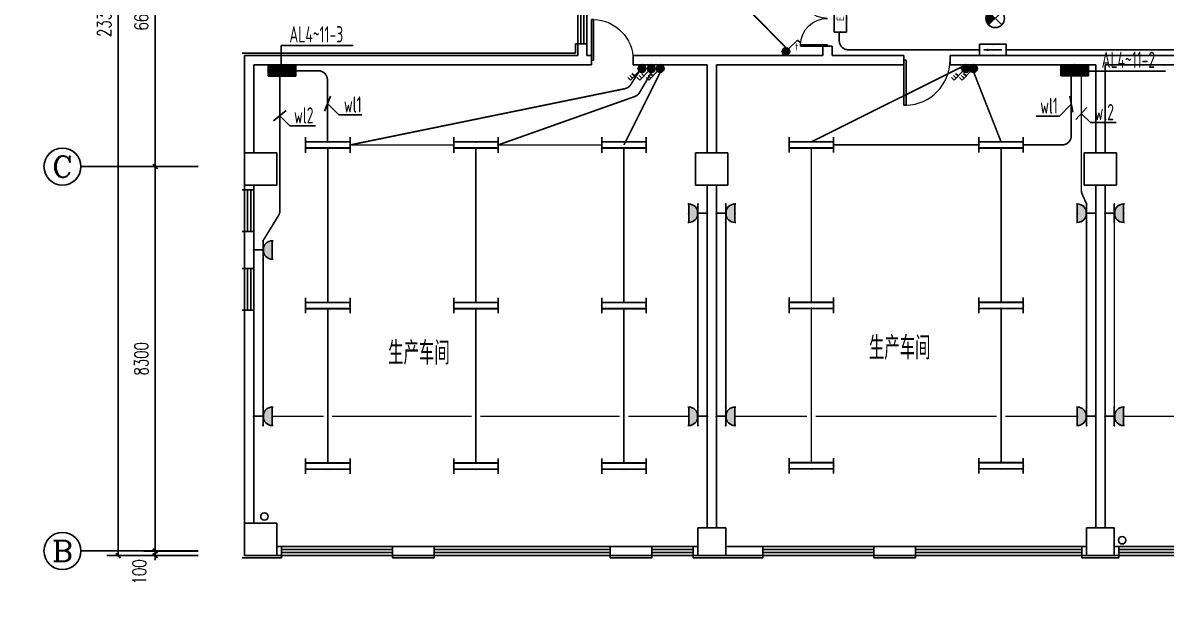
# Model space of a CAD drawing. Extents: x 2166032 to 5302137, y 581493 to 2416206.
# Drawn here: x 2445002 to 2469714, y 1052197 to 1064617 of the extents above; entities that cross this region are included whole.
import ezdxf
from ezdxf.enums import TextEntityAlignment as Align

# ---------------------------------------------------------------- set-up
doc = ezdxf.new("R2010")
doc.units = 0
doc.header["$LTSCALE"] = 1000
doc.header["$MEASUREMENT"] = 0
doc.linetypes.add('DASH', pattern=[0.35, 0.25, -0.1])
for name, color, linetype in [('AXIS', 3, 'Continuous'), ('AXIS_TEXT', 7, 'Continuous'), ('COLUMN', 2, 'Continuous'), ('DIM-照明', 3, 'Continuous'), ('DIM-箱柜', 3, 'Continuous'), ('EQUIP-动力', 3, 'Continuous'), ('EQUIP-照明', 3, 'Continuous'), ('EQUIP-箱柜', 3, 'Continuous'), ('PUB_TEXT', 7, 'Continuous'), ('SURFACE', 8, 'Continuous'), ('TEL_TEXT', 7, 'Continuous'), ('WALL', 8, 'Continuous'), ('WINDOW', 8, 'Continuous'), ('WIRE-应急', 6, 'DASH'), ('WIRE-照明', 1, 'Continuous'), ('屋面', 151, 'Continuous')]:
    doc.layers.add(name, color=color, linetype=linetype)
doc.styles.add('_TCH_AXIS', font='complex_.ttf')
doc.styles.add('_TCH_LABEL', font='!tssdeng.shx', dxfattribs={"bigfont": '!tssdchn.shx'})
doc.styles.add('_TEL_DIM', font='@tssdeng.shx', dxfattribs={"width": 0.8, "height": 3.5, "bigfont": '!tssdchn.shx'})
doc.styles.add('COMPLEX', font='complex_.ttf')
doc.styles.add('DIM_FONT', font='simplex_.ttf', dxfattribs={"width": 0.7})
doc.styles.get("Standard").update_dxf_attribs({"font": 'tssdeng.shx', "bigfont": 'tssdchn.shx'})
doc.styles.add('TSSD_REIN', font='tssdeng.shx', dxfattribs={"width": 0.7, "bigfont": 'tssdchn.shx'})
doc.dimstyles.new('DIMN', dxfattribs={"dimtxt": 300, "dimasz": 100, "dimexe": 250, "dimexo": 300, "dimgap": 150, "dimtad": 1, "dimdec": 0, "dimzin": 0, "dimdsep": 46, "dimtxsty": 'DIM_FONT', "dimblk": 'ARCHTICK', "dimcen": 0.09, "dimclrt": 7, "dimazin": 2, "dimtfac": 1, "dimtdec": 0, "dimtix": 1, "dimtmove": 2, "dimatfit": 3, "dimldrblk": 'ARCHTICK', "dimfxl": 1, "dimtolj": 1, "dimtzin": 0, "dimarcsym": 0})

# ---------------------------------------------------------------- blocks, each defined once
blk = doc.blocks.new('$equip$00001237')
for p, q in [((-0.5, 1.05), (-0.5, 1)), ((-0.5, 1), (0.5, 1)), ((0.5, 1.05), (0.5, 1)), ((0.5, 0.5), (-0.5, 0.5)), ((0, 0.5), (0, 0))]:
    blk.add_line(p, q)
blk.add_arc((0, 1), 0.5, 180, 0)
for p in [(0, 1), (-0.5, 0.5), (0, 0), (0.5, 0.5)]:
    blk.add_point(p)
for points in [[(0.433, 0.75), (-0.433, 0.75), (0.5, 1), (-0.5, 1)], [(0.25, 0.567), (-0.25, 0.567), (0.433, 0.75), (-0.433, 0.75)], [(0, 0.5), (0, 0.5), (0.25, 0.567), (-0.25, 0.567)]]:
    blk.add_solid(points)
at = {"flags": 9}
blk.add_attdef('A', (0, 0), '', height=0.00002, dxfattribs=at)
blk = doc.blocks.new('$equip$00001160')
for p, q in [((-1.2, 0.417), (-1.2, -0.417)), ((-1.2, 0.167), (1.2, 0.167)), ((1.2, 0.417), (1.2, -0.417)), ((-1.2, -0.167), (1.2, -0.167))]:
    blk.add_line(p, q)
at = {"const_width": 0.1}
for points in [[(-1.2, 0.167), (1.2, 0.167)], [(-1.2, -0.167), (1.2, -0.167)]]:
    blk.add_lwpolyline(points, dxfattribs=at)
at = {"layer": 'EQUIP-照明'}
for p in [(-1.2, 0), (0, 0.167), (1.2, 0), (0, -0.167)]:
    blk.add_point(p, dxfattribs=at)
at = {"layer": 'EQUIP-照明', "flags": 9}
blk.add_attdef('A', (0, 0), '', height=0.00002, dxfattribs=at)
blk = doc.blocks.new('$equip$00001964')
for p, q in [((0.147, 0.356), (0.625, 0.833)), ((0.512, 0.72), (0.653, 0.579)), ((0.625, 0.833), (0.766, 0.692)), ((0.399, 0.607), (0.54, 0.466))]:
    blk.add_line(p, q)
blk.add_circle((0, 0.208), 0.208)
for p in [(-0.208, 0.208), (0, 0.417), (0, 0), (0.208, 0.208)]:
    blk.add_point(p)
for points in [[(-0.18, 0.313), (0.18, 0.313), (-0.208, 0.208), (0.208, 0.208)], [(-0.18, 0.104), (0.18, 0.104), (-0.208, 0.208), (0.208, 0.208)], [(-0.104, 0.389), (0.104, 0.389), (-0.18, 0.313), (0.18, 0.313)], [(-0.104, 0.028), (0.104, 0.028), (-0.18, 0.104), (0.18, 0.104)], [(0, 0.417), (0, 0.417), (-0.104, 0.389), (0.104, 0.389)], [(0, 0), (0, 0), (-0.104, 0.028), (0.104, 0.028)]]:
    blk.add_solid(points)
at = {"layer": 'TEL_TEXT', "style": '_TEL_DIM', "flags": 1}
blk.add_attdef('A', text='', height=0.00002, dxfattribs=at).set_placement((0, 0), align=Align.MIDDLE_CENTER)
blk = doc.blocks.new('*X38')
at = {"color": 0}
for p, q in [((-250, 33), (-83, 200)), ((-250, 68), (-118, 200)), ((-250, 104), (-154, 200)), ((-250, 139), (-189, 200)), ((-250, 174), (-224, 200)), ((-247, 0), (-47, 200)), ((-212, 0), (-12, 200)), ((-177, 0), (23, 200)), ((-141, 0), (59, 200)), ((-106, 0), (94, 200)), ((-71, 0), (129, 200)), ((-35, 0), (165, 200)), ((0, 0), (200, 200)), ((35, 0), (235, 200)), ((71, 0), (250, 179)), ((106, 0), (250, 144)), ((141, 0), (250, 109)), ((177, 0), (250, 73)), ((212, 0), (250, 38)), ((247, 0), (250, 3))]:
    blk.add_line(p, q, dxfattribs=at)
blk = doc.blocks.new('$equip$00001421')
for p, q in [((0.75, 0.6), (-0.75, 0.6)), ((-0.75, 0.6), (-0.75, 0)), ((-0.75, 0), (0.75, 0)), ((0.75, 0), (0.75, 0.6))]:
    blk.add_line(p, q)
at = {"const_width": 0.6}
blk.add_lwpolyline([(-0.75, 0.3), (0.75, 0.3)], dxfattribs=at)
for p in [(-0.75, 0.3), (0, 0.6), (0, 0), (0.75, 0.3)]:
    blk.add_point(p)
at = {"xscale": 0.00300000000061118, "yscale": 0.00300000000061118, "zscale": 0.003}
blk.add_blockref('*X38', (0, 0), dxfattribs=at)
at = {"style": '_TCH_LABEL', "flags": 9}
blk.add_attdef('A', (0, 0), '', height=0.00002, dxfattribs=at)
blk = doc.blocks.new('$equip$00001822')
for p, q in [((0.147, 0.356), (0.625, 0.833)), ((0.625, 0.833), (0.766, 0.692))]:
    blk.add_line(p, q)
blk.add_circle((0, 0.208), 0.208)
for p in [(-0.208, 0.208), (-0.015, 0.001), (0, 0.417), (0.208, 0.208)]:
    blk.add_point(p)
for points in [[(-0.18, 0.313), (0.18, 0.313), (-0.208, 0.208), (0.208, 0.208)], [(-0.18, 0.104), (0.18, 0.104), (-0.208, 0.208), (0.208, 0.208)], [(-0.104, 0.389), (0.104, 0.389), (-0.18, 0.313), (0.18, 0.313)], [(-0.104, 0.028), (0.104, 0.028), (-0.18, 0.104), (0.18, 0.104)], [(0, 0.417), (0, 0.417), (-0.104, 0.389), (0.104, 0.389)], [(0, 0), (0, 0), (-0.104, 0.028), (0.104, 0.028)]]:
    blk.add_solid(points)
at = {"color": 7, "style": '_TEL_DIM'}
blk.add_attdef('$TEXT$', text='', height=0.4, dxfattribs=at).set_placement((0.581, 0.465), align=Align.MIDDLE_CENTER)
at = {"color": 7, "style": '_TEL_DIM', "flags": 1}
blk.add_attdef('A', text='', height=0.00002, dxfattribs=at).set_placement((0, 0), align=Align.MIDDLE_CENTER)
blk = doc.blocks.new('$equip$00001686')
for p, q in [((0.72, 0.6), (-0.72, 0.6)), ((-0.72, 0.6), (-0.72, 0)), ((-0.72, 0), (0.72, 0)), ((0.72, 0), (0.72, 0.6))]:
    blk.add_line(p, q)
at = {"color": 7}
blk.add_line((-0.48, 0.3), (0.48, 0.3), dxfattribs=at)
for p in [(-0.72, 0.3), (0, 0.6), (0, 0), (0.72, 0.3)]:
    blk.add_point(p)
blk.add_solid([(-0.24, 0.228), (-0.528, 0.3), (-0.24, 0.372)])
at = {"layer": 'TEL_TEXT', "style": '_TEL_DIM', "flags": 1}
blk.add_attdef('A', text='', height=0.00002, dxfattribs=at).set_placement((0, 0), align=Align.MIDDLE_CENTER)
blk = doc.blocks.new('$equip$00001776')
for p, q in [((0.72, 0.66), (-0.72, 0.66)), ((-0.72, 0.66), (-0.72, 0)), ((0.72, 0), (0.72, 0.66)), ((-0.72, 0), (0.72, 0))]:
    blk.add_line(p, q)
for p in [(0, 0.66), (-0.72, 0.33), (0, 0), (0.72, 0.33)]:
    blk.add_point(p)
at = {"color": 7, "style": '_TEL_DIM'}
blk.add_attdef('$TEXT$', text='', height=0.4, dxfattribs=at).set_placement((0, 0.33), align=Align.MIDDLE_CENTER)
at = {"color": 7, "style": '_TEL_DIM', "flags": 1}
blk.add_attdef('A', text='', height=0.00002, dxfattribs=at).set_placement((0, 0), align=Align.MIDDLE_CENTER)
blk = doc.blocks.new('$equip$00001190')
for p, q in [((-0.354, 0.354), (0.354, -0.354)), ((-0.354, -0.354), (0.354, 0.354))]:
    blk.add_line(p, q)
blk.add_circle((0, 0), 0.5)
for points in [[(-0.177, -0.177), (-0.483, 0.129), (0, 0), (-0.354, 0.354)], [(-0.306, -0.306), (-0.483, -0.129), (-0.177, -0.177), (-0.483, 0.129)], [(-0.354, -0.354), (-0.354, -0.354), (-0.306, -0.306), (-0.483, -0.129)]]:
    blk.add_solid(points)
at = {"flags": 9}
blk.add_attdef('A', (0, 0), '', height=0.00002, dxfattribs=at)
blk = doc.blocks.new('_ArchTick')
at = {"color": 0, "linetype": 'ByBlock', "const_width": 0.4}
blk.add_lwpolyline([(-0.5, -0.5), (0.5, 0.5)], dxfattribs=at)
blk = doc.blocks.new('*D3020')
at = {"layer": 'AXIS', "color": 0, "lineweight": -2}
for p, q in [((2447864, 1053214), (2447864, 1053314)), ((2448794, 1053214), (2447614, 1053214)), ((2448794, 1053114), (2447614, 1053114)), ((2447864, 1053114), (2447864, 1053214)), ((2447864, 1053114), (2447864, 1053014))]:
    blk.add_line(p, q, dxfattribs=at)
at = {"layer": 'Defpoints', "color": 0}
for p in [(2447864, 1053214), (2449094, 1053214), (2449094, 1053114)]:
    blk.add_point(p, dxfattribs=at)
at = {"layer": 'AXIS', "color": 0, "lineweight": -2, "xscale": 100, "yscale": 100, "zscale": 100}
for p, rotation in [((2447864, 1053214), 270), ((2447864, 1053114), 90)]:
    blk.add_blockref('_ArchTick', p, dxfattribs=dict(at, rotation=rotation))
at = {"layer": 'AXIS', "color": 7, "insert": (2447519, 1052764), "char_height": 300, "attachment_point": 5, "rotation": 90, "style": 'DIM_FONT'}
blk.add_mtext('\\A1;100', dxfattribs=at)
blk = doc.blocks.new('*D3021')
at = {"layer": 'AXIS', "color": 0, "lineweight": -2}
for p, q in [((2448794, 1061514), (2447614, 1061514)), ((2447864, 1053214), (2447864, 1061514)), ((2448794, 1053214), (2447614, 1053214))]:
    blk.add_line(p, q, dxfattribs=at)
at = {"layer": 'Defpoints', "color": 0}
for p in [(2447864, 1061514), (2449094, 1061514), (2449094, 1053214)]:
    blk.add_point(p, dxfattribs=at)
at = {"layer": 'AXIS', "color": 0, "lineweight": -2, "xscale": 100, "yscale": 100, "zscale": 100}
for p, rotation in [((2447864, 1061514), 90), ((2447864, 1053214), 270)]:
    blk.add_blockref('_ArchTick', p, dxfattribs=dict(at, rotation=rotation))
at = {"layer": 'AXIS', "color": 7, "insert": (2447562, 1057364), "char_height": 300, "attachment_point": 5, "rotation": 90, "style": 'DIM_FONT'}
blk.add_mtext('\\A1;8300', dxfattribs=at)
blk = doc.blocks.new('*D3022')
at = {"layer": 'AXIS', "color": 0, "lineweight": -2}
for p, q in [((2448794, 1068114), (2447614, 1068114)), ((2447864, 1061514), (2447864, 1068114)), ((2448794, 1061514), (2447614, 1061514))]:
    blk.add_line(p, q, dxfattribs=at)
at = {"layer": 'Defpoints', "color": 0}
for p in [(2447864, 1068114), (2449094, 1068114), (2449094, 1061514)]:
    blk.add_point(p, dxfattribs=at)
at = {"layer": 'AXIS', "color": 0, "lineweight": -2, "xscale": 100, "yscale": 100, "zscale": 100}
for p, rotation in [((2447864, 1068114), 90), ((2447864, 1061514), 270)]:
    blk.add_blockref('_ArchTick', p, dxfattribs=dict(at, rotation=rotation))
at = {"layer": 'AXIS', "color": 7, "insert": (2447562, 1064814), "char_height": 300, "attachment_point": 5, "rotation": 90, "style": 'DIM_FONT'}
blk.add_mtext('\\A1;6600', dxfattribs=at)
blk = doc.blocks.new('*D3026')
at = {"layer": 'AXIS', "color": 0, "lineweight": -2}
for p, q in [((2448494, 1076414), (2446814, 1076414)), ((2447064, 1053114), (2447064, 1076414)), ((2448494, 1053114), (2446814, 1053114))]:
    blk.add_line(p, q, dxfattribs=at)
at = {"layer": 'Defpoints', "color": 0}
for p in [(2447064, 1076414), (2448794, 1076414), (2448794, 1053114)]:
    blk.add_point(p, dxfattribs=at)
at = {"layer": 'AXIS', "color": 0, "lineweight": -2, "xscale": 100, "yscale": 100, "zscale": 100}
for p, rotation in [((2447064, 1076414), 90), ((2447064, 1053114), 270)]:
    blk.add_blockref('_ArchTick', p, dxfattribs=dict(at, rotation=rotation))
at = {"layer": 'AXIS', "color": 7, "insert": (2446762, 1064764), "char_height": 300, "attachment_point": 5, "rotation": 90, "style": 'DIM_FONT'}
blk.add_mtext('\\A1;23300', dxfattribs=at)
blk = doc.blocks.new('_AXISO')
blk.add_circle((0, 0), 0.5)
at = {"layer": 'AXIS_TEXT', "style": 'COMPLEX', "width": 1.171875}
blk.add_attdef('A', text='', height=0.56, dxfattribs=at).set_placement((-0.25, -0.28), (0.25, -0.28), align=Align.FIT)
blk = doc.blocks.new('$TCHSYS$WIN2D')
for p, q in [((-0.5, 0.5), (0.5, 0.5)), ((-0.5, 0.5), (-0.5, -0.5)), ((0.5, 0.5), (0.5, -0.5)), ((0.5, 0.1667), (-0.5, 0.1667)), ((0.5, -0.1667), (-0.5, -0.1667)), ((-0.5, -0.5), (0.5, -0.5))]:
    blk.add_line(p, q)
blk = doc.blocks.new('$TCHSYS$DOOR2D')
for p, q in [((0.45, 0.975), (0.5, 0.975)), ((0.45, 0), (0.45, 0.975)), ((0.5, 0), (0.5, 0.975)), ((0.5, 0), (0.45, 0))]:
    blk.add_line(p, q)
at = {"lineweight": 13}
blk.add_arc((0.475, 0), 0.975, 91.4693, 180, dxfattribs=at)
blk = doc.blocks.new('$DorLib2D$00000001')
for p, q in [((0.45, 0.975), (0.5, 0.975)), ((0.45, 0), (0.45, 0.975)), ((0.5, 0), (0.5, 0.975)), ((0.5, 0), (0.45, 0))]:
    blk.add_line(p, q)
at = {"lineweight": 13}
blk.add_arc((0.475, 0), 0.975, 91.4693, 180, dxfattribs=at)
blk = doc.blocks.new('$DorLib2D$00000002')
for p, q in [((-0.5, 0), (-0.5, 0.4875)), ((-0.475, 0.4875), (-0.5, 0.4875)), ((-0.475, 0), (-0.475, 0.4875)), ((0.475, 0), (0.475, 0.4875)), ((0.475, 0.4875), (0.5, 0.4875)), ((0.5, 0), (0.5, 0.4875)), ((-0.5, 0), (-0.475, 0)), ((0.5, 0), (0.475, 0))]:
    blk.add_line(p, q)
at = {"lineweight": 13}
for centre, start, end in [((-0.4875, 0), 0, 88.53072), ((0.4875, 0), 91.46928, 180)]:
    blk.add_arc(centre, 0.4875, start, end, dxfattribs=at)

msp = doc.modelspace()

# ---------------------------------------------------------------- linework, layer by layer
msp.add_circle((2604640.5, 1020101.3), 438608.5)
at = {"layer": 'AXIS'}
for p, q in [((2448794.4, 1061514.3), (2446258, 1061514.3)), ((2448794.4, 1053214.3), (2446258, 1053214.3))]:
    msp.add_line(p, q, dxfattribs=at)
at = {"layer": 'COLUMN'}
for p, q in [((2450494.1, 1061814.3), (2449794.1, 1061814.3)), ((2449794.1, 1061814.3), (2449794.1, 1061114.3)), ((2450494.1, 1061114.3), (2450494.1, 1061814.3)), ((2460242.8, 1061814.3), (2459542.8, 1061814.3)), ((2459542.8, 1061814.3), (2459542.8, 1061114.3)), ((2460242.8, 1061114.3), (2460242.8, 1061814.3)), ((2468642.8, 1061814.3), (2467942.8, 1061814.3)), ((2467942.8, 1061814.3), (2467942.8, 1061114.3)), ((2468642.8, 1061114.3), (2468642.8, 1061814.3)), ((2449794.1, 1061114.3), (2450494.1, 1061114.3)), ((2459542.8, 1061114.3), (2460242.8, 1061114.3)), ((2467942.8, 1061114.3), (2468642.8, 1061114.3)), ((2450494.1, 1053814.5), (2449794.1, 1053814.5)), ((2449794.1, 1053814.5), (2449794.1, 1053114.5)), ((2450494.1, 1053114.5), (2450494.1, 1053814.5)), ((2460194.1, 1053714.5), (2459594.4, 1053714.5)), ((2459594.4, 1053714.5), (2459594.4, 1053114.5)), ((2460194.1, 1053114.5), (2460194.1, 1053714.5)), ((2468594.1, 1053714.5), (2467994.4, 1053714.5)), ((2467994.4, 1053714.5), (2467994.4, 1053114.5)), ((2468594.1, 1053114.5), (2468594.1, 1053714.5)), ((2449794.1, 1053114.5), (2450494.1, 1053114.5)), ((2459594.4, 1053114.5), (2460194.1, 1053114.5)), ((2467994.4, 1053114.5), (2468594.1, 1053114.5))]:
    msp.add_line(p, q, dxfattribs=at)
at = {"layer": 'DIM-照明'}
for p, q in [((2451522.9, 1062710.2), (2451648.3, 1063037)), ((2467633.3, 1063032.7), (2467695.2, 1062688.3)), ((2450422.8, 1062502.4), (2450694.2, 1062723.4)), ((2467999.8, 1062792.1), (2467762.6, 1062534.7))]:
    msp.add_line(p, q, dxfattribs=at)
for points in [[(2451585.6, 1062873.6), (2451828.4, 1062630.8)], [(2451828.4, 1062630.8), (2452330.8, 1062630.8)], [(2467664.2, 1062860.5), (2467407.6, 1062603.9)], [(2467881.2, 1062663.4), (2468078.4, 1062466.3)], [(2450558.5, 1062612.9), (2450775.8, 1062395.5)], [(2450775.8, 1062395.5), (2451329.9, 1062395.5)], [(2467407.6, 1062603.9), (2466905.3, 1062603.9)], [(2468078.4, 1062466.3), (2468632.5, 1062466.3)]]:
    msp.add_lwpolyline(points, dxfattribs=at)
at = {"layer": 'DIM-箱柜'}
for p, q in [((2450588, 1063687.5), (2450588, 1064126.1)), ((2450588, 1064126.1), (2452144.8, 1064126.1)), ((2468032.6, 1063574.8), (2468143.7, 1063574.8)), ((2468143.7, 1063574.8), (2469700.6, 1063574.8))]:
    msp.add_line(p, q, dxfattribs=at)
at = {"layer": 'SURFACE'}
for p, q in [((2456944.4, 1064164.3), (2456994.4, 1064164.3)), ((2456944.4, 1063964.3), (2456944.4, 1064164.3)), ((2449744.4, 1063964.3), (2456944.4, 1063964.3)), ((2449744.4, 1061014.3), (2449794.4, 1061014.3)), ((2449744.4, 1060114.3), (2449794.4, 1060114.3)), ((2449744.4, 1059314.2), (2449794.4, 1059314.2)), ((2449744.4, 1058414.2), (2449794.4, 1058414.2)), ((2450594.4, 1053064.3), (2449744.4, 1053064.3)), ((2450594.4, 1053064.3), (2450594.4, 1053114.3)), ((2452994.4, 1053064.3), (2452994.4, 1053114.3)), ((2453894.3, 1053064.3), (2452994.4, 1053064.3)), ((2453894.3, 1053064.3), (2453894.3, 1053114.3)), ((2457694.3, 1053064.3), (2457694.3, 1053114.3)), ((2458594.1, 1053064.3), (2457694.3, 1053064.3)), ((2458594.1, 1053064.3), (2458594.1, 1053114.3)), ((2459494.1, 1053064.3), (2459494.1, 1053114.3)), ((2459894.4, 1053064.3), (2459494.1, 1053064.3)), ((2460994.1, 1053064.3), (2459894.4, 1053064.3)), ((2460994.1, 1053064.3), (2460994.1, 1053114.3)), ((2463394.1, 1053064.3), (2463394.1, 1053114.3)), ((2464294.1, 1053064.3), (2463394.1, 1053064.3)), ((2464294.1, 1053064.3), (2464294.1, 1053114.3)), ((2467894.1, 1053064.3), (2467894.1, 1053114.3)), ((2468294.2, 1053064.3), (2467894.1, 1053064.3)), ((2468694.1, 1053064.3), (2468294.2, 1053064.3)), ((2468694.1, 1053064.3), (2468694.1, 1053114.3))]:
    msp.add_line(p, q, dxfattribs=at)
at = {"layer": 'WALL'}
for p, q in [((2457194.4, 1064164.3), (2456994.4, 1064164.3)), ((2456994.4, 1064164.3), (2456994.4, 1063914.3)), ((2457194.4, 1063914.3), (2457194.4, 1064164.3)), ((2462494.4, 1064114.3), (2462294.4, 1064114.3)), ((2462294.4, 1064114.3), (2462294.4, 1063914.5)), ((2462494.4, 1063914.3), (2462494.4, 1064114.3)), ((2449794.4, 1061814.3), (2449794.4, 1063914.3)), ((2449794.4, 1063914.3), (2456994.4, 1063914.3)), ((2457294.4, 1063914.3), (2457194.4, 1063914.3)), ((2457294.4, 1063714.3), (2457294.4, 1063914.3)), ((2459894.4, 1063914.2), (2458194.4, 1063914.3)), ((2458194.4, 1063914.3), (2458194.4, 1063714.3)), ((2462294.4, 1063914.5), (2459894.4, 1063914.5)), ((2464044.1, 1063914.3), (2462494.4, 1063914.3)), ((2464044.1, 1063714.3), (2464044.1, 1063914.3)), ((2468294.4, 1063914.3), (2465044.1, 1063914.3)), ((2465044.1, 1063914.3), (2465044.1, 1063714.3)), ((2471544.6, 1063914.3), (2468294.4, 1063914.3)), ((2449994.4, 1061814.3), (2449994.4, 1063714.3)), ((2449994.4, 1063714.3), (2457094.4, 1063714.3)), ((2457094.4, 1063714.3), (2457094.4, 1063714.3)), ((2457094.4, 1063714.3), (2457294.4, 1063714.3)), ((2458194.4, 1063714.3), (2459794.4, 1063714.2)), ((2459794.4, 1061814.3), (2459794.4, 1063714.2)), ((2462394.4, 1063714.3), (2459994.4, 1063714.2)), ((2459994.4, 1061814.3), (2459994.4, 1063714.2)), ((2462394.4, 1063714.3), (2464044.1, 1063714.3)), ((2465044.1, 1063714.3), (2468194.4, 1063714.3)), ((2468194.4, 1061814.3), (2468194.4, 1063714.3)), ((2468394.4, 1063714.3), (2471544.6, 1063714.3)), ((2468394.4, 1061814.3), (2468394.4, 1063714.3)), ((2449794.4, 1061114.3), (2449794.4, 1061014.3)), ((2449794.4, 1061014.3), (2449994.4, 1061014.3)), ((2449994.4, 1061014.3), (2449994.4, 1061114.3)), ((2459794.4, 1053714.6), (2459794.4, 1061114.3)), ((2459994.4, 1053714.6), (2459994.4, 1061114.3)), ((2468194.4, 1053714.6), (2468194.4, 1061114.3)), ((2468394.4, 1053714.6), (2468394.4, 1061114.3)), ((2449994.4, 1060114.3), (2449794.4, 1060114.3)), ((2449794.4, 1060114.3), (2449794.4, 1059314.2)), ((2449994.4, 1059314.2), (2449994.4, 1060114.3)), ((2449794.4, 1059314.2), (2449994.4, 1059314.2)), ((2449994.4, 1058414.2), (2449794.4, 1058414.2)), ((2449794.4, 1058414.2), (2449794.4, 1053814.5)), ((2449994.4, 1053814.5), (2449994.4, 1058414.2)), ((2459794.4, 1053714.6), (2459994.4, 1053714.6)), ((2468194.4, 1053714.6), (2468394.4, 1053714.6)), ((2450594.4, 1053314.3), (2450494.1, 1053314.3)), ((2450594.4, 1053114.3), (2450594.4, 1053314.3)), ((2453894.3, 1053314.3), (2452994.4, 1053314.3)), ((2452994.4, 1053314.3), (2452994.4, 1053114.3)), ((2453894.3, 1053114.3), (2453894.3, 1053314.3)), ((2458594.1, 1053314.3), (2457694.3, 1053314.3)), ((2457694.3, 1053314.3), (2457694.3, 1053114.3)), ((2458594.1, 1053114.3), (2458594.1, 1053314.3)), ((2459594.4, 1053314.3), (2459494.1, 1053314.3)), ((2459494.1, 1053314.3), (2459494.1, 1053114.3)), ((2460994.1, 1053314.3), (2460194.1, 1053314.3)), ((2460994.1, 1053114.3), (2460994.1, 1053314.3)), ((2464294.1, 1053314.3), (2463394.1, 1053314.3)), ((2463394.1, 1053314.3), (2463394.1, 1053114.3)), ((2464294.1, 1053114.3), (2464294.1, 1053314.3)), ((2467994.4, 1053314.3), (2467894.1, 1053314.3)), ((2467894.1, 1053314.3), (2467894.1, 1053114.3)), ((2468694.1, 1053314.3), (2468594.1, 1053314.3)), ((2468694.1, 1053114.3), (2468694.1, 1053314.3)), ((2449794.4, 1053114.5), (2449794.4, 1053114.3)), ((2449794.4, 1053114.3), (2450594.4, 1053114.3)), ((2452994.4, 1053114.3), (2453894.3, 1053114.3)), ((2457694.3, 1053114.3), (2458594.1, 1053114.3)), ((2459494.1, 1053114.3), (2459894.4, 1053114.3)), ((2459894.4, 1053114.3), (2460994.1, 1053114.3)), ((2463394.1, 1053114.3), (2464294.1, 1053114.3)), ((2467894.1, 1053114.3), (2468294.2, 1053114.3)), ((2468294.2, 1053114.3), (2468694.1, 1053114.3))]:
    msp.add_line(p, q, dxfattribs=at)
at = {"layer": 'WIRE-应急', "color": 6, "linetype": 'DASH', "const_width": 35}
msp.add_lwpolyline([(2459884.5, 1065721.7), (2461495.1, 1064081.2)], dxfattribs=at)
at = {"layer": 'WIRE-应急', "linetype": 'DASH', "const_width": 35}
msp.add_lwpolyline([(2462649.2, 1064419.6), (2462649.2, 1064234.3, 0.4142136), (2462849.2, 1064034.3), (2465681.2, 1064034.3)], format="xyb", dxfattribs=at)
msp.add_lwpolyline([(2475019, 1064034.3), (2466257.2, 1064034.3)], dxfattribs=at)
at = {"layer": 'WIRE-照明', "linetype": 'Continuous', "const_width": 35}
for points in [[(2465308.7, 1063672.6), (2462045.2, 1062049)], [(2457994.4, 1061981), (2458779.2, 1063547.6)], [(2465552.3, 1063558.8), (2466146.8, 1062049)], [(2451594.4, 1058581), (2451594.4, 1061914.3)], [(2454314.4, 1061981), (2452074.4, 1061981)], [(2454794.4, 1061914.3), (2454794.4, 1058581)], [(2457514.4, 1061981), (2455274.4, 1061981)], [(2457994.4, 1061914.3), (2457994.4, 1058581)], [(2462045.2, 1061915.7), (2462045.2, 1058585)], [(2462525.2, 1061982.3), (2465666.8, 1061982.3)], [(2466146.8, 1061915.7), (2466146.8, 1058585)], [(2459594.4, 1056322.3), (2459594.4, 1060307.7)], [(2460194.4, 1060307.7), (2460194.4, 1056322.3)], [(2467994.4, 1060307.7), (2467994.4, 1056322.3)], [(2468594.4, 1056322.3), (2468594.4, 1060307.7)], [(2450194.4, 1059514.2), (2450194.4, 1056322.3)], [(2451594.4, 1055114.3), (2451594.4, 1058447.6)], [(2454794.4, 1058447.6), (2454794.4, 1055114.3)], [(2457994.4, 1058428.3), (2457994.4, 1055114.3)], [(2462045.2, 1058451.7), (2462045.2, 1055121.1)], [(2466146.8, 1058451.7), (2466146.8, 1055121.1)], [(2450394.4, 1056122.3), (2451501.9, 1056122.3)], [(2451686.9, 1056122.3), (2454701.9, 1056122.3)], [(2454886.9, 1056122.3), (2457901.9, 1056122.3)], [(2458086.9, 1056122.3), (2459394.4, 1056122.3)], [(2460394.4, 1056122.3), (2461952.7, 1056122.3)], [(2462137.7, 1056122.3), (2466054.3, 1056122.3)], [(2466239.3, 1056122.3), (2467794.4, 1056122.3)], [(2468794.4, 1056122.3), (2470352.7, 1056122.3)]]:
    msp.add_lwpolyline(points, dxfattribs=at)
for points in [[(2450558.5, 1063470.2), (2450558.5, 1060563.8, -0.1385187), (2450528.9, 1060459.2), (2450194.4, 1059914.2)], [(2450900.9, 1063584.5), (2451385.6, 1063584.5, -0.4142136), (2451585.6, 1063384.5), (2451585.6, 1062047.6)], [(2452074.4, 1061981), (2458013.9, 1063195.9, 0.2026567), (2458142.2, 1063284.1), (2458327.8, 1063574)], [(2458587.4, 1063547.6), (2458332.9, 1063113.9, -0.1767271), (2458227.2, 1063026.6), (2455274.4, 1061981)], [(2467664.2, 1063474.3), (2467664.2, 1062182.3, -0.4142136), (2467464.2, 1061982.3), (2466626.8, 1061982.3)], [(2467994.4, 1060707.7), (2467898.6, 1060922.1, -0.1054058), (2467881.2, 1061003.6), (2467881.2, 1063474.3)]]:
    msp.add_lwpolyline(points, format="xyb", dxfattribs=at)
at = {"layer": '屋面', "color": 6}
for centre in [(2450222.8, 1053959.9), (2468763, 1053445.7)]:
    msp.add_circle(centre, 80, dxfattribs=at)

# ---------------------------------------------------------------- block references
at = {"layer": 'AXIS'}
ref = msp.add_blockref('_AXISO', (2445858, 1061514.3), dxfattribs=dict(at, xscale=800, yscale=800, zscale=800))
ref.add_attrib('A', 'C', dxfattribs={"layer": 'AXIS_TEXT', "height": 452.5, "style": '_TCH_AXIS'}).set_placement((2445631.8, 1061288), (2446084.3, 1061288), align=Align.FIT)
ref = msp.add_blockref('_AXISO', (2445858, 1053214.3), dxfattribs=dict(at, xscale=800, yscale=800, zscale=800))
ref.add_attrib('A', 'B', dxfattribs={"layer": 'AXIS_TEXT', "height": 452.5, "style": '_TCH_AXIS', "width": 0.95528}).set_placement((2445631.8, 1052988), (2446084.3, 1052988), align=Align.FIT)
at = {"layer": 'EQUIP-动力', "xscale": 400, "yscale": 400, "zscale": 400}
for p, rotation in [((2459794.4, 1060507.7), 90), ((2459994.4, 1060507.7), 270), ((2468194.4, 1060507.7), 90), ((2468394.4, 1060507.7), 270), ((2449994.4, 1059714.2), 270), ((2449994.4, 1056122.3), 270), ((2459794.4, 1056122.3), 90), ((2459994.4, 1056122.3), 270), ((2468194.4, 1056122.3), 90), ((2468394.4, 1056122.3), 270)]:
    msp.add_blockref('$equip$00001237', p, dxfattribs=dict(at, rotation=rotation))
at = {"layer": 'EQUIP-照明', "xscale": 400, "yscale": 400, "zscale": 400, "rotation": 90}
msp.add_blockref('$equip$00001776', (2462806.3, 1064707.6), dxfattribs=at).add_auto_attribs({'$TEXT$': 'E'})
at = {"layer": 'EQUIP-照明', "xscale": 400, "yscale": 400, "zscale": 400}
for name, p in [('$equip$00001190', (2466019.4, 1064714.3)), ('$equip$00001686', (2465969.2, 1063914.3)), ('$equip$00001160', (2451594.4, 1061981)), ('$equip$00001160', (2454794.4, 1061981)), ('$equip$00001160', (2457994.4, 1061981)), ('$equip$00001160', (2462045.2, 1061982.3)), ('$equip$00001160', (2466146.8, 1061982.3)), ('$equip$00001160', (2451594.4, 1058514.3)), ('$equip$00001160', (2454794.4, 1058514.3)), ('$equip$00001160', (2457994.4, 1058514.3)), ('$equip$00001160', (2462045.2, 1058518.4)), ('$equip$00001160', (2466146.8, 1058518.4)), ('$equip$00001160', (2462045.2, 1055054.4)), ('$equip$00001160', (2466146.8, 1055054.4)), ('$equip$00001160', (2451594.4, 1055047.6)), ('$equip$00001160', (2454794.4, 1055047.6)), ('$equip$00001160', (2457994.4, 1055047.6))]:
    msp.add_blockref(name, p, dxfattribs=at)
msp.add_blockref('$equip$00001822', (2461495.1, 1063914.5), dxfattribs=at).add_auto_attribs({'$TEXT$': 't'})
at = {"layer": 'EQUIP-照明', "xscale": 400, "yscale": 400, "zscale": 400, "rotation": 180}
for p in [(2458384.7, 1063714.2), (2458587.4, 1063714.2), (2458779.2, 1063714.2), (2465380.8, 1063714.3), (2465552.3, 1063714.3)]:
    msp.add_blockref('$equip$00001964', p, dxfattribs=at)
at = {"layer": 'EQUIP-箱柜', "xscale": 400, "yscale": 400, "zscale": 400}
msp.add_blockref('$equip$00001421', (2450600.9, 1063470.2), dxfattribs=at)
at = {"layer": 'EQUIP-箱柜', "xscale": 400, "yscale": 400, "zscale": 400, "rotation": 180}
msp.add_blockref('$equip$00001421', (2467736.1, 1063714.3), dxfattribs=at)
at = {"layer": 'WINDOW'}
for name, p, xscale, yscale, zscale, rotation in [('$TCHSYS$WIN2D', (2457094.4, 1065964.3), -3600, -200, -3600, 89.99999999990072), ('$DorLib2D$00000002', (2462394.4, 1064714.3), 1200, -1200, 1200, 269.9999999999259), ('$DorLib2D$00000001', (2457744.4, 1063814.3), -900, 900, -900, 359.9988590393394), ('$TCHSYS$DOOR2D', (2464544.1, 1063814.3), 1000, 1000, 1000, 180.0000000000023), ('$TCHSYS$WIN2D', (2449894.4, 1060564.3), 900, -200, 900, 90.00000000007762), ('$TCHSYS$WIN2D', (2449894.4, 1058864.2), 900, -200, 900, 90.00000000007762), ('$TCHSYS$WIN2D', (2451794.4, 1053214.3), 2400, -200, 2400, 180.0000000000367), ('$TCHSYS$WIN2D', (2455794.3, 1053214.3), 3800, -200, 3800, 180.0000000000367), ('$TCHSYS$WIN2D', (2459044.1, 1053214.3), 900, -200, 900, 180.0000000000367), ('$TCHSYS$WIN2D', (2462194.1, 1053214.3), 2400, -200, 2400, 180.0000000000366), ('$TCHSYS$WIN2D', (2466094.1, 1053214.3), 3600, -200, 3600, 180.0000000000366), ('$TCHSYS$WIN2D', (2470494.1, 1053214.3), 3600, -200, 3600, 180.0000000000349)]:
    msp.add_blockref(name, p, dxfattribs=dict(at, xscale=xscale, yscale=yscale, zscale=zscale, rotation=rotation))

# ---------------------------------------------------------------- texts
at = {"layer": 'DIM-照明', "color": 7, "style": '_TEL_DIM', "width": 0.64}
for s, p in [('wl1', (2451941.7, 1062680.8)), ('wl1', (2466992.8, 1062653.9)), ('wl2', (2450863.3, 1062445.5)), ('wl2', (2468165.9, 1062516.3))]:
    msp.add_text(s, height=350, dxfattribs=at).set_placement(p)
at = {"layer": 'DIM-箱柜', "color": 7, "style": '_TEL_DIM', "width": 0.64}
for s, p in [('AL4~11-3', (2450763, 1064196.1)), ('AL4~11-2', (2468318.7, 1063644.8))]:
    msp.add_text(s, height=350, dxfattribs=at).set_placement(p)
at = {"layer": 'PUB_TEXT', "style": 'TSSD_REIN', "width": 0.7}
for p in [(2452898.6, 1057239.5), (2463289.7, 1057349.5)]:
    msp.add_text('生产车间', height=500, dxfattribs=at).set_placement(p)

# ---------------------------------------------------------------- dimensions: what is measured, and where the dimension line sits
at = {"layer": 'AXIS'}
for p1, p2, distance, picture, middle in [((2448794.4, 1053114.3), (2448794.4, 1076414.3), 1730.6, '*D3026', (2446762.4, 1064764.3)), ((2449094.4, 1061514.3), (2449094.4, 1068114.3), 1230.6, '*D3022', (2447562.4, 1064814.3)), ((2449094.4, 1053214.3), (2449094.4, 1061514.3), 1230.6, '*D3021', (2447562.4, 1057364.3))]:
    dim = msp.add_aligned_dim(p1=p1, p2=p2, distance=distance, dimstyle='DIMN', dxfattribs=at)
    dim.commit()
    dim.dimension.update_dxf_attribs({"geometry": picture, "text_midpoint": middle})
dim = msp.add_linear_dim(base=(2447863.7, 1053214.3), p1=(2449094.4, 1053114.3), p2=(2449094.4, 1053214.3), angle=90, dimstyle='DIMN', dxfattribs=at)
dim.commit()
dim.dimension.update_dxf_attribs({"geometry": '*D3020', "text_midpoint": (2447518.7, 1052764.3), "dimtype": 161})

doc.saveas('drawing.dxf')
